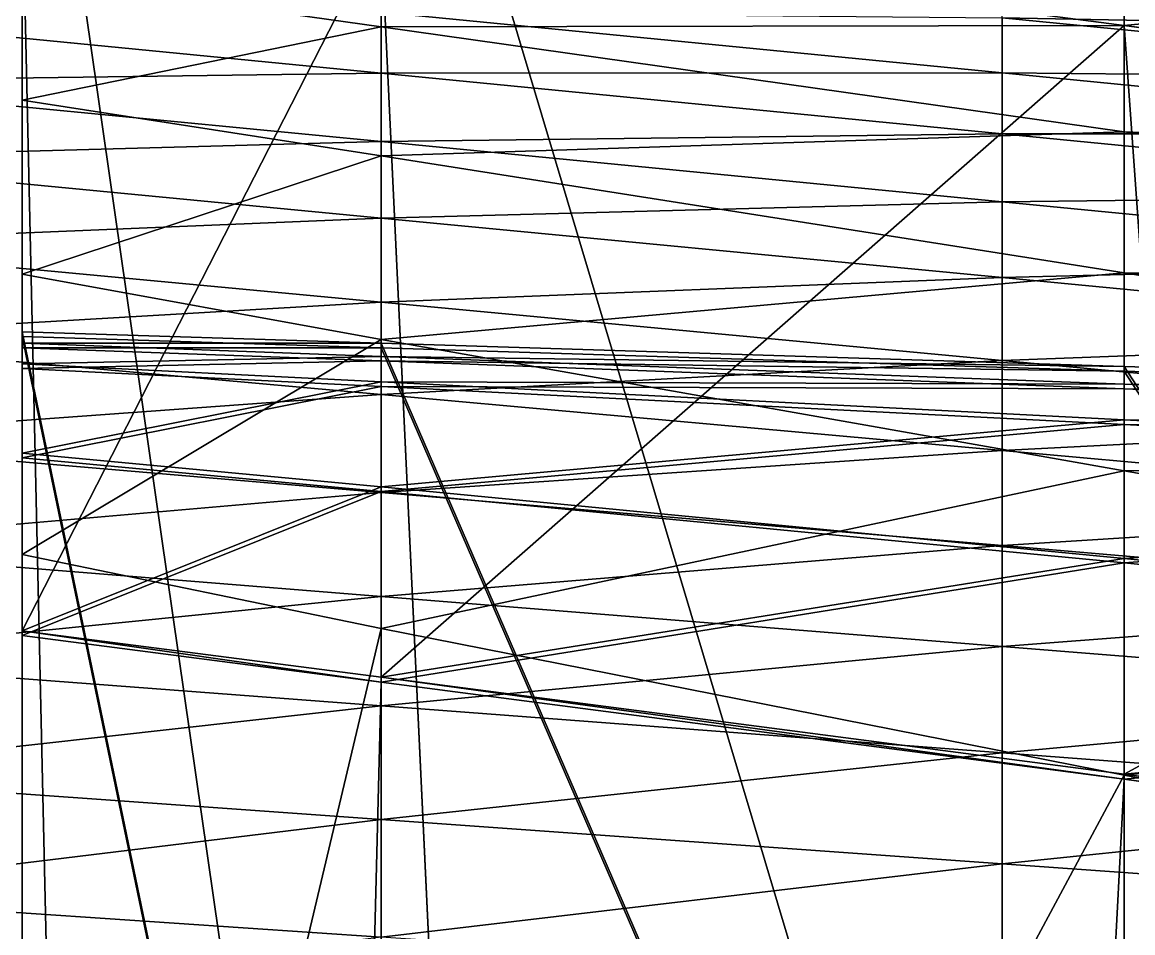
# Model space of a CAD drawing. Header units: metres. Extents: x -3 to 177, y -14 to 14.
# Drawn here: x 140.204 to 142.126, y 11.957 to 13.533 of the extents above; entities that cross this region are included whole.
import ezdxf

# ---------------------------------------------------------------- set-up
doc = ezdxf.new("R2010")
doc.units = ezdxf.units.M
for name, color, linetype, true_color in [('DB_1', 7, 'Continuous', 0x99866a), ('HOLD_1', 7, 'Continuous', 0xe6b85c), ('HULL', 7, 'Continuous', 0x528ba5), ('PARTITION_1_P', 7, 'Continuous', 0xc9ac7a), ('WBT_1_P', 7, 'Continuous', 0x5891b3)]:
    doc.layers.add(name, color=color, linetype=linetype, true_color=true_color)

msp = doc.modelspace()

# ---------------------------------------------------------------- linework, layer by layer
at = {"layer": 'DB_1'}
for points in [[(140.204, 13.7756, 1.75), (140.204, -13.7756, 1.75), (140.825, -13.6949, 1.75)], [(140.204, 13.7756, 1.75), (140.825, -13.6949, 1.75), (140.825, 13.6949, 1.75)], [(140.204, -13.7756, 1.75), (140.204, 13.7756, 1.75), (140.204, 13.6122, 1.4)], [(140.204, 13.6122, 1.4), (140.825, 13.6949, 1.75), (140.825, 13.5247, 1.4)], [(140.825, 13.5247, 1.4), (140.825, 13.6949, 1.75), (142.1111, 13.5271, 1.75)], [(140.825, 13.6949, 1.75), (140.825, -13.6949, 1.75), (142.1111, -13.5271, 1.75)], [(140.825, 13.6949, 1.75), (142.1111, -13.5271, 1.75), (142.1111, 13.5271, 1.75)], [(140.204, 13.3978, 1.05), (140.204, 13.6122, 1.4), (140.825, 13.5247, 1.4)], [(140.204, 13.6122, 1.4), (140.204, 13.3978, 1.05), (140.204, 13.0965, 0.7)], [(140.204, -13.7756, 1.75), (140.204, 13.6122, 1.4), (140.204, 13.0965, 0.7)], [(140.204, 13.3978, 1.05), (140.825, 13.5247, 1.4), (140.825, 13.3016, 1.05)], [(140.825, 13.5247, 1.4), (142.1111, 13.5271, 1.75), (142.1111, 13.3427, 1.4)], [(140.825, 13.3016, 1.05), (140.825, 13.5247, 1.4), (142.1111, 13.3427, 1.4)], [(142.1111, 13.3427, 1.4), (142.1111, 13.5271, 1.75), (144.0182, 13.2691, 1.75)], [(142.1111, 13.5271, 1.75), (142.1111, -13.5271, 1.75), (144.0182, -13.2691, 1.75)], [(142.1111, 13.5271, 1.75), (144.0182, -13.2691, 1.75), (144.0182, 13.2691, 1.75)], [(140.204, 13.0965, 0.7), (140.204, 13.3978, 1.05), (140.825, 13.3016, 1.05)], [(140.825, 13.3016, 1.05), (142.1111, 13.3427, 1.4), (142.1111, 13.0987, 1.05)], [(142.1111, 13.0987, 1.05), (142.1111, 13.3427, 1.4), (144.0182, 13.0627, 1.4)], [(142.1111, 13.3427, 1.4), (144.0182, 13.2691, 1.75), (144.0182, 13.0627, 1.4)], [(140.204, 13.0965, 0.7), (140.825, 13.3016, 1.05), (140.825, 12.9836, 0.7)], [(140.825, 12.9836, 0.7), (140.825, 13.3016, 1.05), (142.1111, 13.0987, 1.05)], [(140.204, 12.6116, 0.35), (140.204, 13.0965, 0.7), (140.825, 12.9836, 0.7)], [(140.204, 13.0965, 0.7), (140.204, 12.6116, 0.35), (140.204, 9.8647)], [(140.204, 13.0965, 0.7), (140.204, 9.8647), (140.204, -12.6116, 0.35)], [(140.204, -13.7756, 1.75), (140.204, 13.0965, 0.7), (140.204, -12.6116, 0.35)], [(140.825, 12.9836, 0.7), (142.1111, 13.0987, 1.05), (142.1111, 12.7563, 0.7)], [(142.1111, 12.7563, 0.7), (142.1111, 13.0987, 1.05), (144.0182, 12.7875, 1.05)], [(142.1111, 13.0987, 1.05), (144.0182, 13.0627, 1.4), (144.0182, 12.7875, 1.05)], [(140.204, 12.6116, 0.35), (140.825, 12.9836, 0.7), (140.825, 12.4834, 0.35)], [(140.825, 12.4834, 0.35), (140.825, 12.9836, 0.7), (142.1111, 12.7563, 0.7)], [(142.1111, 12.7563, 0.7), (144.0182, 12.7875, 1.05), (144.0182, 12.4245, 0.7)], [(140.825, 12.4834, 0.35), (142.1111, 12.7563, 0.7), (142.1111, 12.2297, 0.35)], [(142.1111, 12.2297, 0.35), (142.1111, 12.7563, 0.7), (144.0182, 12.4245, 0.7)], [(140.204, 9.8647), (140.204, 12.6116, 0.35), (140.825, 12.4834, 0.35)], [(140.204, 9.8647), (140.825, 12.4834, 0.35), (140.825, 9.8335)], [(140.825, 9.8335), (140.825, 12.4834, 0.35), (142.1111, 12.2297, 0.35)], [(142.1111, 12.2297, 0.35), (144.0182, 12.4245, 0.7), (144.0182, 11.8625, 0.35)], [(140.825, 9.8335), (142.1111, 12.2297, 0.35), (142.1111, 9.7689)], [(142.1111, 9.7689), (142.1111, 12.2297, 0.35), (144.0182, 11.8625, 0.35)]]:
    msp.add_3dface(points, dxfattribs=at)
at = {"layer": 'HOLD_1'}
for points in [[(140.204, 12.9694, 8.0002), (140.204, 12.9887, 10.5979), (140.825, 12.9693, 10.5979)], [(140.204, 12.9887, 10.5979), (140.204, 9.996, 12.6718), (140.825, 9.996, 12.6718)], [(140.204, 12.9887, 10.5979), (140.825, 9.996, 12.6718), (140.825, 12.9693, 10.5979)], [(140.204, 12.9887, 10.5979), (140.204, 12.9694, 8.0002), (140.204, 12.9335, 5.7503)], [(140.204, 9.996, 12.6718), (140.204, 12.9887, 10.5979), (140.204, 12.9335, 5.7503)], [(140.204, 12.9335, 5.7503), (140.204, 12.9694, 8.0002), (140.825, 12.9464, 8.0002)], [(140.204, 12.9694, 8.0002), (140.825, 12.9693, 10.5979), (140.825, 12.9464, 8.0002)], [(140.825, 12.9464, 8.0002), (140.825, 12.9693, 10.5979), (142.1111, 12.9289, 10.5979)], [(140.825, 12.9693, 10.5979), (140.825, 9.996, 12.6718), (142.1111, 9.996, 12.6718)], [(140.825, 12.9693, 10.5979), (142.1111, 9.996, 12.6718), (142.1111, 12.9289, 10.5979)], [(140.204, 12.9335, 5.7503), (140.825, 12.9464, 8.0002), (140.825, 12.9023, 5.7503)], [(140.825, 12.9023, 5.7503), (140.825, 12.9464, 8.0002), (142.1111, 12.8984, 8.0002)], [(140.825, 12.9464, 8.0002), (142.1111, 12.9289, 10.5979), (142.1111, 12.8984, 8.0002)], [(140.204, 12.779, 3.0007), (140.204, 12.9335, 5.7503), (140.825, 12.9023, 5.7503)], [(140.204, 12.9335, 5.7503), (140.204, 12.779, 3.0007), (140.204, 12.4714, 1.75)], [(140.204, 12.9335, 5.7503), (140.204, 12.4714, 1.75), (140.204, -12.779, 3.0007)], [(140.204, 9.996, 12.6718), (140.204, 12.9335, 5.7503), (140.204, -12.779, 3.0007)], [(142.1111, 12.8984, 8.0002), (142.1111, 12.9289, 10.5979), (144.0182, 12.8687, 10.598)], [(142.1111, 12.9289, 10.5979), (142.1111, 9.996, 12.6718), (144.0182, 9.996, 12.6719)], [(142.1111, 12.9289, 10.5979), (144.0182, 9.996, 12.6719), (144.0182, 12.8687, 10.598)], [(140.204, 12.779, 3.0007), (140.825, 12.9023, 5.7503), (140.825, 12.7206, 3.0007)], [(140.825, 12.7206, 3.0007), (140.825, 12.9023, 5.7503), (142.1111, 12.8367, 5.7503)], [(140.825, 12.9023, 5.7503), (142.1111, 12.8984, 8.0002), (142.1111, 12.8367, 5.7503)], [(142.1111, 12.8367, 5.7503), (142.1111, 12.8984, 8.0002), (144.0182, 12.8263, 8.0002)], [(142.1111, 12.8984, 8.0002), (144.0182, 12.8687, 10.598), (144.0182, 12.8263, 8.0002)], [(140.825, 12.7206, 3.0007), (142.1111, 12.8367, 5.7503), (142.1111, 12.597, 3.0008)], [(142.1111, 12.597, 3.0008), (142.1111, 12.8367, 5.7503), (144.0182, 12.7363, 5.7504)], [(142.1111, 12.8367, 5.7503), (144.0182, 12.8263, 8.0002), (144.0182, 12.7363, 5.7504)], [(140.204, 12.4714, 1.75), (140.204, 12.779, 3.0007), (140.825, 12.7206, 3.0007)], [(142.1111, 12.597, 3.0008), (144.0182, 12.7363, 5.7504), (144.0182, 12.4049, 3.001)], [(140.204, 12.4714, 1.75), (140.825, 12.7206, 3.0007), (140.825, 12.3908, 1.75)], [(140.825, 12.3908, 1.75), (140.825, 12.7206, 3.0007), (142.1111, 12.597, 3.0008)], [(140.825, 12.3908, 1.75), (142.1111, 12.597, 3.0008), (142.1111, 12.2229, 1.75)], [(142.1111, 12.2229, 1.75), (142.1111, 12.597, 3.0008), (144.0182, 12.4049, 3.001)], [(140.204, -12.4714, 1.75), (140.204, 12.4714, 1.75), (140.825, 12.3908, 1.75)], [(140.204, 12.4714, 1.75), (140.204, -12.4714, 1.75), (140.204, -12.779, 3.0007)], [(142.1111, 12.2229, 1.75), (144.0182, 12.4049, 3.001), (144.0182, 11.9648, 1.75)], [(140.204, -12.4714, 1.75), (140.825, 12.3908, 1.75), (140.825, -12.3908, 1.75)], [(140.825, -12.3908, 1.75), (140.825, 12.3908, 1.75), (142.1111, 12.2229, 1.75)], [(140.825, -12.3908, 1.75), (142.1111, 12.2229, 1.75), (142.1111, -12.2229, 1.75)], [(142.1111, -12.2229, 1.75), (142.1111, 12.2229, 1.75), (144.0182, 11.9648, 1.75)], [(142.1111, -12.2229, 1.75), (144.0182, 11.9648, 1.75), (144.0182, -11.9648, 1.75)]]:
    msp.add_3dface(points, dxfattribs=at)
at = {"layer": 'HULL'}
for points in [[(141.9, 13.5399, 1.7163), (141.9, 13.6252, 1.9109), (142.975, 13.52, 1.99)], [(141.9, 13.6252, 1.9109), (142.975, 13.5941, 2.1879), (142.975, 13.52, 1.99)], [(139.75, 13.5493, 1.176), (140.825, 13.5501, 1.4445), (140.825, 13.4443, 1.2588)], [(139.75, 13.4302, 0.9971), (139.75, 13.5493, 1.176), (140.825, 13.4443, 1.2588)], [(140.825, 13.4443, 1.2588), (140.825, 13.5501, 1.4445), (141.9, 13.4448, 1.5262)], [(140.825, 13.5501, 1.4445), (141.9, 13.5399, 1.7163), (141.9, 13.4448, 1.5262)], [(141.9, 13.4448, 1.5262), (141.9, 13.5399, 1.7163), (142.975, 13.4344, 1.7967)], [(141.9, 13.5399, 1.7163), (142.975, 13.52, 1.99), (142.975, 13.4344, 1.7967)], [(139.75, 13.4302, 0.9971), (140.825, 13.4443, 1.2588), (140.825, 13.3259, 1.0809)], [(140.825, 13.4443, 1.2588), (141.9, 13.4448, 1.5262), (141.9, 13.3392, 1.3417)], [(140.825, 13.3259, 1.0809), (140.825, 13.4443, 1.2588), (141.9, 13.3392, 1.3417)], [(141.9, 13.3392, 1.3417), (141.9, 13.4448, 1.5262), (142.975, 13.3395, 1.6079)], [(141.9, 13.4448, 1.5262), (142.975, 13.4344, 1.7967), (142.975, 13.3395, 1.6079)], [(139.75, 13.2969, 0.8287), (139.75, 13.4302, 0.9971), (140.825, 13.3259, 1.0809)], [(139.75, 13.2969, 0.8287), (140.825, 13.3259, 1.0809), (140.825, 13.1938, 0.913)], [(140.825, 13.3259, 1.0809), (141.9, 13.3392, 1.3417), (141.9, 13.2216, 1.1647)], [(140.825, 13.1938, 0.913), (140.825, 13.3259, 1.0809), (141.9, 13.2216, 1.1647)], [(141.9, 13.3392, 1.3417), (142.975, 13.3395, 1.6079), (142.975, 13.2342, 1.4246)], [(141.9, 13.2216, 1.1647), (141.9, 13.3392, 1.3417), (142.975, 13.2342, 1.4246)], [(139.75, 13.1489, 0.6731), (139.75, 13.2969, 0.8287), (140.825, 13.1938, 0.913)], [(141.9, 13.2216, 1.1647), (142.975, 13.2342, 1.4246), (142.975, 13.1174, 1.2485)], [(140.825, 13.1938, 0.913), (141.9, 13.2216, 1.1647), (141.9, 13.0907, 0.9973)], [(141.9, 13.0907, 0.9973), (141.9, 13.2216, 1.1647), (142.975, 13.1174, 1.2485)], [(139.75, 13.1489, 0.6731), (140.825, 13.1938, 0.913), (140.825, 13.0481, 0.7569)], [(140.825, 13.0481, 0.7569), (140.825, 13.1938, 0.913), (141.9, 13.0907, 0.9973)], [(139.75, 12.9853, 0.5346), (139.75, 13.1489, 0.6731), (140.825, 13.0481, 0.7569)], [(141.9, 13.0907, 0.9973), (142.975, 13.1174, 1.2485), (142.975, 12.9876, 1.0816)], [(140.825, 13.0481, 0.7569), (141.9, 13.0907, 0.9973), (141.9, 12.9473, 0.8407)], [(141.9, 12.9473, 0.8407), (141.9, 13.0907, 0.9973), (142.975, 12.9876, 1.0816)], [(139.75, 12.9853, 0.5346), (140.825, 13.0481, 0.7569), (140.825, 12.8884, 0.6159)], [(140.825, 12.8884, 0.6159), (140.825, 13.0481, 0.7569), (141.9, 12.9473, 0.8407)], [(139.75, 12.8107, 0.4114), (139.75, 12.9853, 0.5346), (140.825, 12.8884, 0.6159)], [(141.9, 12.9473, 0.8407), (142.975, 12.9876, 1.0816), (142.975, 12.8465, 0.9245)], [(140.825, 12.8884, 0.6159), (141.9, 12.9473, 0.8407), (141.9, 12.7915, 0.6972)], [(141.9, 12.7915, 0.6972), (141.9, 12.9473, 0.8407), (142.975, 12.8465, 0.9245)], [(139.75, 12.8107, 0.4114), (140.825, 12.8884, 0.6159), (140.825, 12.7188, 0.4884)], [(140.825, 12.7188, 0.4884), (140.825, 12.8884, 0.6159), (141.9, 12.7915, 0.6972)], [(141.9, 12.7915, 0.6972), (142.975, 12.8465, 0.9245), (142.975, 12.6946, 0.7785)], [(139.75, 12.6252, 0.3067), (139.75, 12.8107, 0.4114), (140.825, 12.7188, 0.4884)], [(140.825, 12.7188, 0.4884), (141.9, 12.7915, 0.6972), (141.9, 12.6269, 0.5653)], [(141.9, 12.6269, 0.5653), (141.9, 12.7915, 0.6972), (142.975, 12.6946, 0.7785)], [(139.75, 12.6252, 0.3067), (140.825, 12.7188, 0.4884), (140.825, 12.5389, 0.3775)], [(140.825, 12.5389, 0.3775), (140.825, 12.7188, 0.4884), (141.9, 12.6269, 0.5653)], [(141.9, 12.6269, 0.5653), (142.975, 12.6946, 0.7785), (142.975, 12.5351, 0.6422)], [(139.75, 12.431, 0.2198), (139.75, 12.6252, 0.3067), (140.825, 12.5389, 0.3775)], [(140.825, 12.5389, 0.3775), (141.9, 12.6269, 0.5653), (141.9, 12.4525, 0.4483)], [(141.9, 12.4525, 0.4483), (141.9, 12.6269, 0.5653), (142.975, 12.5351, 0.6422)], [(139.75, 12.431, 0.2198), (140.825, 12.5389, 0.3775), (140.825, 12.3497, 0.2837)], [(140.825, 12.3497, 0.2837), (140.825, 12.5389, 0.3775), (141.9, 12.4525, 0.4483)], [(141.9, 12.4525, 0.4483), (142.975, 12.5351, 0.6422), (142.975, 12.3662, 0.5191)], [(140.825, 12.3497, 0.2837), (141.9, 12.4525, 0.4483), (141.9, 12.2685, 0.3476)], [(141.9, 12.2685, 0.3476), (141.9, 12.4525, 0.4483), (142.975, 12.3662, 0.5191)], [(139.75, 12.2298, 0.1502), (139.75, 12.431, 0.2198), (140.825, 12.3497, 0.2837)], [(141.9, 12.2685, 0.3476), (142.975, 12.3662, 0.5191), (142.975, 12.1873, 0.4115)], [(139.75, 12.2298, 0.1502), (140.825, 12.3497, 0.2837), (140.825, 12.153, 0.2069)], [(140.825, 12.153, 0.2069), (140.825, 12.3497, 0.2837), (141.9, 12.2685, 0.3476)], [(140.825, 12.153, 0.2069), (141.9, 12.2685, 0.3476), (141.9, 12.0762, 0.2637)], [(141.9, 12.0762, 0.2637), (141.9, 12.2685, 0.3476), (142.975, 12.1873, 0.4115)], [(139.75, 12.0222, 0.1061), (139.75, 12.2298, 0.1502), (140.825, 12.153, 0.2069)], [(141.9, 12.0762, 0.2637), (142.975, 12.1873, 0.4115), (142.975, 11.9994, 0.3205)], [(139.75, 12.0222, 0.1061), (140.825, 12.153, 0.2069), (140.825, 11.9493, 0.1541)], [(140.825, 11.9493, 0.1541), (140.825, 12.153, 0.2069), (141.9, 12.0762, 0.2637)], [(140.825, 11.9493, 0.1541), (141.9, 12.0762, 0.2637), (141.9, 11.8764, 0.2022)], [(141.9, 11.8764, 0.2022), (141.9, 12.0762, 0.2637), (142.975, 11.9994, 0.3205)], [(139.75, 11.812, 0.0778), (139.75, 12.0222, 0.1061), (140.825, 11.9493, 0.1541)], [(141.9, 11.8764, 0.2022), (142.975, 11.9994, 0.3205), (142.975, 11.8035, 0.2502)]]:
    msp.add_3dface(points, dxfattribs=at)
at = {"layer": 'PARTITION_1_P'}
for points in [[(140.204, 12.9774, 7.9998), (140.204, 12.9968, 10.6021), (140.825, 12.9773, 10.6021)], [(140.204, 12.9968, 10.6021), (140.204, 10.004, 12.676), (140.825, 10.004, 12.676)], [(140.204, 12.9968, 10.6021), (140.825, 10.004, 12.676), (140.825, 12.9773, 10.6021)], [(140.204, 12.9968, 10.6021), (140.204, 12.9774, 7.9998), (140.204, 12.9694, 8.0002)], [(140.204, 12.9968, 10.6021), (140.204, 12.9694, 8.0002), (140.204, 12.9887, 10.5979)], [(140.204, 10.004, 12.676), (140.204, 12.9968, 10.6021), (140.204, 12.9887, 10.5979)], [(140.825, 12.9693, 10.5979), (140.204, 12.9887, 10.5979), (140.204, 12.9694, 8.0002)], [(140.825, 9.996, 12.6718), (140.204, 9.996, 12.6718), (140.204, 12.9887, 10.5979)], [(140.825, 12.9693, 10.5979), (140.825, 9.996, 12.6718), (140.204, 12.9887, 10.5979)], [(140.204, 10.004, 12.676), (140.204, 12.9887, 10.5979), (140.204, 9.996, 12.6718)], [(140.204, 12.9415, 5.7497), (140.204, 12.9774, 7.9998), (140.825, 12.9544, 7.9998)], [(140.204, 12.9774, 7.9998), (140.825, 12.9773, 10.6021), (140.825, 12.9544, 7.9998)], [(140.204, 12.9774, 7.9998), (140.204, 12.9415, 5.7497), (140.204, 12.9335, 5.7503)], [(140.204, 12.9774, 7.9998), (140.204, 12.9335, 5.7503), (140.204, 12.9694, 8.0002)], [(140.825, 12.9544, 7.9998), (140.825, 12.9773, 10.6021), (142.1111, 12.9369, 10.6021)], [(140.825, 12.9773, 10.6021), (140.825, 10.004, 12.676), (142.1111, 10.004, 12.676)], [(140.825, 12.9773, 10.6021), (142.1111, 10.004, 12.676), (142.1111, 12.9369, 10.6021)], [(140.825, 12.9464, 8.0002), (140.204, 12.9694, 8.0002), (140.204, 12.9335, 5.7503)], [(140.825, 12.9464, 8.0002), (140.825, 12.9693, 10.5979), (140.204, 12.9694, 8.0002)], [(142.1111, 12.9289, 10.5979), (140.825, 12.9693, 10.5979), (140.825, 12.9464, 8.0002)], [(142.1111, 9.996, 12.6718), (140.825, 9.996, 12.6718), (140.825, 12.9693, 10.5979)], [(142.1111, 12.9289, 10.5979), (142.1111, 9.996, 12.6718), (140.825, 12.9693, 10.5979)], [(140.204, 12.9415, 5.7497), (140.825, 12.9544, 7.9998), (140.825, 12.9103, 5.7497)], [(140.825, 12.9023, 5.7503), (140.825, 12.9464, 8.0002), (140.204, 12.9335, 5.7503)], [(140.204, 12.7869, 2.9993), (140.204, 12.9415, 5.7497), (140.825, 12.9103, 5.7497)], [(140.204, 12.9415, 5.7497), (140.204, 12.7869, 2.9993), (140.204, 12.779, 3.0007)], [(140.204, 12.9415, 5.7497), (140.204, 12.779, 3.0007), (140.204, 12.9335, 5.7503)], [(140.825, 12.9103, 5.7497), (140.825, 12.9544, 7.9998), (142.1111, 12.9064, 7.9998)], [(140.825, 12.9544, 7.9998), (142.1111, 12.9369, 10.6021), (142.1111, 12.9064, 7.9998)], [(142.1111, 12.8984, 8.0002), (140.825, 12.9464, 8.0002), (140.825, 12.9023, 5.7503)], [(142.1111, 12.8984, 8.0002), (142.1111, 12.9289, 10.5979), (140.825, 12.9464, 8.0002)], [(142.1111, 12.9064, 7.9998), (142.1111, 12.9369, 10.6021), (144.0182, 12.8768, 10.602)], [(142.1111, 12.9369, 10.6021), (142.1111, 10.004, 12.676), (144.0182, 10.004, 12.676)], [(142.1111, 12.9369, 10.6021), (144.0182, 10.004, 12.676), (144.0182, 12.8768, 10.602)], [(140.825, 12.9023, 5.7503), (140.204, 12.9335, 5.7503), (140.204, 12.779, 3.0007)], [(144.0182, 12.8687, 10.598), (142.1111, 12.9289, 10.5979), (142.1111, 12.8984, 8.0002)], [(144.0182, 9.996, 12.6719), (142.1111, 9.996, 12.6718), (142.1111, 12.9289, 10.5979)], [(144.0182, 12.8687, 10.598), (144.0182, 9.996, 12.6719), (142.1111, 12.9289, 10.5979)], [(140.204, 12.7869, 2.9993), (140.825, 12.9103, 5.7497), (140.825, 12.7285, 2.9993)], [(140.825, 12.7206, 3.0007), (140.825, 12.9023, 5.7503), (140.204, 12.779, 3.0007)], [(140.825, 12.7285, 2.9993), (140.825, 12.9103, 5.7497), (142.1111, 12.8446, 5.7497)], [(140.825, 12.9103, 5.7497), (142.1111, 12.9064, 7.9998), (142.1111, 12.8446, 5.7497)], [(142.1111, 12.8367, 5.7503), (140.825, 12.9023, 5.7503), (140.825, 12.7206, 3.0007)], [(142.1111, 12.8367, 5.7503), (142.1111, 12.8984, 8.0002), (140.825, 12.9023, 5.7503)], [(142.1111, 12.8446, 5.7497), (142.1111, 12.9064, 7.9998), (144.0182, 12.8343, 7.9998)], [(142.1111, 12.9064, 7.9998), (144.0182, 12.8768, 10.602), (144.0182, 12.8343, 7.9998)], [(144.0182, 12.8263, 8.0002), (142.1111, 12.8984, 8.0002), (142.1111, 12.8367, 5.7503)], [(144.0182, 12.8263, 8.0002), (144.0182, 12.8687, 10.598), (142.1111, 12.8984, 8.0002)], [(140.825, 12.7285, 2.9993), (142.1111, 12.8446, 5.7497), (142.1111, 12.6049, 2.9992)], [(142.1111, 12.6049, 2.9992), (142.1111, 12.8446, 5.7497), (144.0182, 12.7443, 5.7496)], [(142.1111, 12.8446, 5.7497), (144.0182, 12.8343, 7.9998), (144.0182, 12.7443, 5.7496)], [(142.1111, 12.597, 3.0008), (142.1111, 12.8367, 5.7503), (140.825, 12.7206, 3.0007)], [(144.0182, 12.7363, 5.7504), (142.1111, 12.8367, 5.7503), (142.1111, 12.597, 3.0008)], [(144.0182, 12.7363, 5.7504), (144.0182, 12.8263, 8.0002), (142.1111, 12.8367, 5.7503)], [(140.204, 12.4797, 1.75), (140.204, 12.7869, 2.9993), (140.825, 12.7285, 2.9993)], [(140.204, 12.7869, 2.9993), (140.204, 12.4797, 1.75), (140.204, 12.4714, 1.75)], [(140.204, 12.7869, 2.9993), (140.204, 12.4714, 1.75), (140.204, 12.779, 3.0007)], [(140.825, 12.7206, 3.0007), (140.204, 12.779, 3.0007), (140.204, 12.4714, 1.75)], [(142.1111, 12.6049, 2.9992), (144.0182, 12.7443, 5.7496), (144.0182, 12.4128, 2.999)], [(140.204, 12.4797, 1.75), (140.825, 12.7285, 2.9993), (140.825, 12.3991, 1.75)], [(140.825, 12.3991, 1.75), (140.825, 12.7285, 2.9993), (142.1111, 12.6049, 2.9992)], [(144.0182, 12.4049, 3.001), (144.0182, 12.7363, 5.7504), (142.1111, 12.597, 3.0008)], [(140.825, 12.3908, 1.75), (140.825, 12.7206, 3.0007), (140.204, 12.4714, 1.75)], [(142.1111, 12.597, 3.0008), (140.825, 12.7206, 3.0007), (140.825, 12.3908, 1.75)], [(140.825, 12.3991, 1.75), (142.1111, 12.6049, 2.9992), (142.1111, 12.2313, 1.75)], [(142.1111, 12.2229, 1.75), (142.1111, 12.597, 3.0008), (140.825, 12.3908, 1.75)], [(142.1111, 12.2313, 1.75), (142.1111, 12.6049, 2.9992), (144.0182, 12.4128, 2.999)], [(144.0182, 12.4049, 3.001), (142.1111, 12.597, 3.0008), (142.1111, 12.2229, 1.75)], [(140.204, 12.4797, 1.75), (140.825, 12.3991, 1.75), (140.825, 12.3908, 1.75)], [(140.204, 12.4797, 1.75), (140.825, 12.3908, 1.75), (140.204, 12.4714, 1.75)], [(140.825, 12.3991, 1.75), (142.1111, 12.2313, 1.75), (142.1111, 12.2229, 1.75)], [(140.825, 12.3991, 1.75), (142.1111, 12.2229, 1.75), (140.825, 12.3908, 1.75)], [(142.1111, 12.2313, 1.75), (144.0182, 12.4128, 2.999), (144.0182, 11.9734, 1.75)], [(144.0182, 11.9648, 1.75), (144.0182, 12.4049, 3.001), (142.1111, 12.2229, 1.75)], [(142.1111, 12.2313, 1.75), (144.0182, 11.9734, 1.75), (144.0182, 11.9648, 1.75)], [(142.1111, 12.2313, 1.75), (144.0182, 11.9648, 1.75), (142.1111, 12.2229, 1.75)]]:
    msp.add_3dface(points, dxfattribs=at)
at = {"layer": 'WBT_1_P'}
for points in [[(140.204, 14.3172, 14.6), (140.204, 10.004, 14.6), (140.825, 10.004, 14.6)], [(140.204, 14.3172, 14.6), (140.825, 10.004, 14.6), (140.825, 14.3017, 14.6)], [(140.204, 10.004, 12.676), (140.204, 10.004, 14.6), (140.204, 14.3172, 14.6)], [(140.204, 10.004, 12.676), (140.204, 14.3172, 14.6), (140.204, 14.2928, 10.6)], [(140.825, 14.3017, 14.6), (140.825, 10.004, 14.6), (142.1111, 10.004, 14.6)], [(140.825, 14.3017, 14.6), (142.1111, 10.004, 14.6), (142.1111, 14.2697, 14.6)], [(140.204, 12.9968, 10.6021), (140.204, 10.004, 12.676), (140.204, 14.2928, 10.6)], [(140.204, 12.9968, 10.6021), (140.204, 14.2928, 10.6), (140.204, 13.7756, 1.75)], [(142.1111, 14.2697, 14.6), (142.1111, 10.004, 14.6), (144.0182, 10.004, 14.6)], [(142.1111, 14.2697, 14.6), (144.0182, 10.004, 14.6), (144.0182, 14.2222, 14.6)], [(140.825, 13.6949, 1.75), (142.1111, 13.901, 3), (142.1111, 13.5271, 1.75)], [(142.1111, 13.5271, 1.75), (142.1111, 13.901, 3), (144.0182, 13.7089, 3)], [(140.204, 12.4797, 1.75), (140.204, 13.7756, 1.75), (140.825, 13.6949, 1.75)], [(140.204, 13.7756, 1.75), (140.204, 12.4797, 1.75), (140.204, 12.7869, 2.9993)], [(140.204, 13.7756, 1.75), (140.204, 12.7869, 2.9993), (140.204, 12.9415, 5.7497)], [(140.204, 13.7756, 1.75), (140.204, 12.9415, 5.7497), (140.204, 12.9774, 7.9998)], [(140.204, 13.7756, 1.75), (140.204, 12.9774, 7.9998), (140.204, 12.9968, 10.6021)], [(142.1111, 13.5271, 1.75), (144.0182, 13.7089, 3), (144.0182, 13.2691, 1.75)], [(140.204, 12.4797, 1.75), (140.825, 13.6949, 1.75), (140.825, 12.3991, 1.75)], [(140.825, 12.3991, 1.75), (140.825, 13.6949, 1.75), (142.1111, 13.5271, 1.75)], [(140.825, 12.3991, 1.75), (142.1111, 13.5271, 1.75), (142.1111, 12.2313, 1.75)], [(142.1111, 12.2313, 1.75), (142.1111, 13.5271, 1.75), (144.0182, 13.2691, 1.75)], [(142.1111, 12.2313, 1.75), (144.0182, 13.2691, 1.75), (144.0182, 11.9734, 1.75)], [(140.204, 10.004, 12.676), (140.204, 12.9968, 10.6021), (140.825, 10.004, 12.676)], [(140.204, 12.9968, 10.6021), (140.825, 12.9773, 10.6021), (140.825, 10.004, 12.676)], [(140.204, 12.9968, 10.6021), (140.204, 12.9774, 7.9998), (140.825, 12.9773, 10.6021)], [(140.204, 12.9774, 7.9998), (140.825, 12.9544, 7.9998), (140.825, 12.9773, 10.6021)], [(140.204, 12.9774, 7.9998), (140.204, 12.9415, 5.7497), (140.825, 12.9544, 7.9998)], [(140.825, 10.004, 12.676), (140.825, 12.9773, 10.6021), (142.1111, 10.004, 12.676)], [(140.825, 12.9773, 10.6021), (142.1111, 12.9369, 10.6021), (142.1111, 10.004, 12.676)], [(140.825, 12.9773, 10.6021), (140.825, 12.9544, 7.9998), (142.1111, 12.9369, 10.6021)], [(140.204, 12.9415, 5.7497), (140.825, 12.9103, 5.7497), (140.825, 12.9544, 7.9998)], [(140.204, 12.9415, 5.7497), (140.204, 12.7869, 2.9993), (140.825, 12.9103, 5.7497)], [(140.825, 12.9544, 7.9998), (142.1111, 12.9064, 7.9998), (142.1111, 12.9369, 10.6021)], [(140.825, 12.9544, 7.9998), (140.825, 12.9103, 5.7497), (142.1111, 12.9064, 7.9998)], [(142.1111, 10.004, 12.676), (142.1111, 12.9369, 10.6021), (144.0182, 10.004, 12.676)], [(142.1111, 12.9369, 10.6021), (144.0182, 12.8768, 10.602), (144.0182, 10.004, 12.676)], [(142.1111, 12.9369, 10.6021), (142.1111, 12.9064, 7.9998), (144.0182, 12.8768, 10.602)], [(140.204, 12.7869, 2.9993), (140.825, 12.7285, 2.9993), (140.825, 12.9103, 5.7497)], [(140.825, 12.9103, 5.7497), (142.1111, 12.8446, 5.7497), (142.1111, 12.9064, 7.9998)], [(140.825, 12.9103, 5.7497), (140.825, 12.7285, 2.9993), (142.1111, 12.8446, 5.7497)], [(142.1111, 12.9064, 7.9998), (144.0182, 12.8343, 7.9998), (144.0182, 12.8768, 10.602)], [(142.1111, 12.9064, 7.9998), (142.1111, 12.8446, 5.7497), (144.0182, 12.8343, 7.9998)], [(140.825, 12.7285, 2.9993), (142.1111, 12.6049, 2.9992), (142.1111, 12.8446, 5.7497)], [(142.1111, 12.8446, 5.7497), (144.0182, 12.7443, 5.7496), (144.0182, 12.8343, 7.9998)], [(142.1111, 12.8446, 5.7497), (142.1111, 12.6049, 2.9992), (144.0182, 12.7443, 5.7496)], [(140.204, 12.7869, 2.9993), (140.204, 12.4797, 1.75), (140.825, 12.7285, 2.9993)], [(142.1111, 12.6049, 2.9992), (144.0182, 12.4128, 2.999), (144.0182, 12.7443, 5.7496)], [(140.204, 12.4797, 1.75), (140.825, 12.3991, 1.75), (140.825, 12.7285, 2.9993)], [(140.825, 12.7285, 2.9993), (140.825, 12.3991, 1.75), (142.1111, 12.6049, 2.9992)], [(140.825, 12.3991, 1.75), (142.1111, 12.2313, 1.75), (142.1111, 12.6049, 2.9992)], [(142.1111, 12.6049, 2.9992), (142.1111, 12.2313, 1.75), (144.0182, 12.4128, 2.999)], [(142.1111, 12.2313, 1.75), (144.0182, 11.9734, 1.75), (144.0182, 12.4128, 2.999)]]:
    msp.add_3dface(points, dxfattribs=at)

doc.saveas('drawing.dxf')
